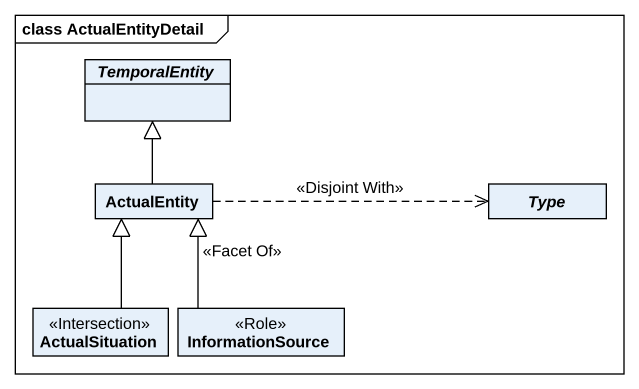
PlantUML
@startuml
mainframe class ActualEntityDetail
hide circle
hide empty members
abstract class TemporalEntity
class ActualEntity
abstract class Type
class ActualSituation <<Intersection>>
class InformationSource <<Role>>
ActualEntity -up-|> TemporalEntity
ActualEntity .right.> Type : <<Disjoint With>>
ActualSituation -up-|> ActualEntity
InformationSource -up-|> ActualEntity : <<Facet Of>>
@enduml
